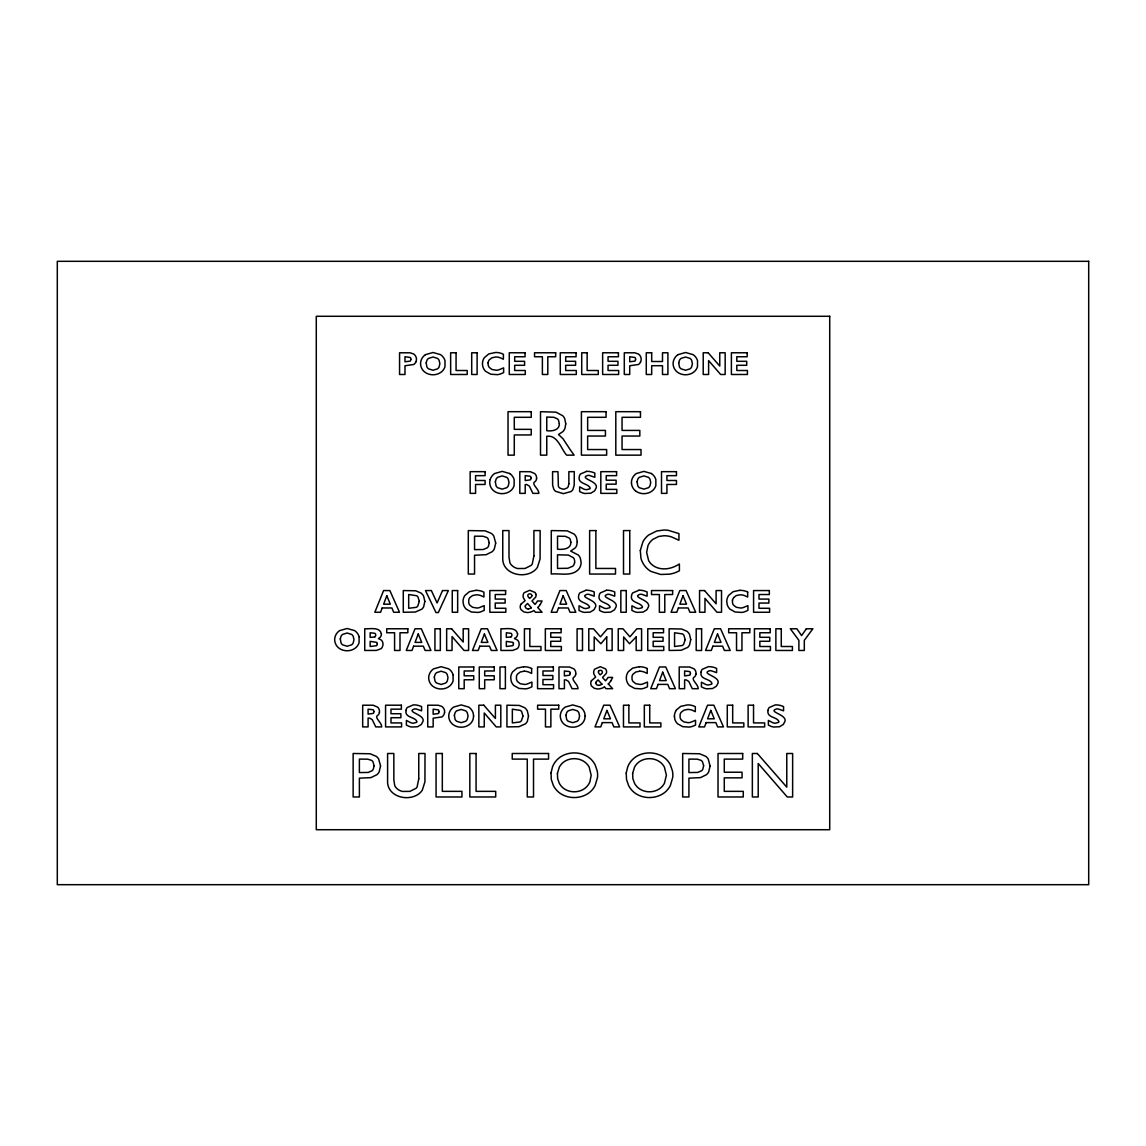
<?xml version="1.0" encoding="UTF-8"?>
<svg xmlns="http://www.w3.org/2000/svg" width="1146" height="1146" viewBox="0 0 1146 1146"><rect width="100%" height="100%" fill="white"/><g stroke="black" fill="none" stroke-linecap="round" stroke-linejoin="round"><path stroke-width="1.5" d="M732.48 599.988L732.48 602.782A6.088 6.088 0 0 0 733.583 605.188L736.262 607.265L740.588 608.025A11.317 11.317 0 0 0 742.966 607.667L747.923 605.647L747.923 610.388L744.742 611.749A15.27 15.27 0 0 1 741.663 612.437L735.102 612.007L729.916 609.113A10.486 10.486 0 0 1 727.209 604.572L726.765 601.478A10.529 10.529 0 0 1 728.698 595.39L733.111 591.708L739.815 590.276M490.187 479.544L489.944 480.532A10.099 10.099 0 0 0 489.786 483.555L489.944 484.586A10.93 10.93 0 0 0 493.826 490.903C498.51 494.585 505.773 494.585 510.471 490.918A11.059 11.059 0 0 0 514.124 485.618L514.153 479.558A11.159 11.159 0 0 0 509.698 473.527M520.871 604.243L525.083 600.676L523.507 597.997A5.744 5.744 0 0 1 523.106 595.877L523.235 594.702A5.085 5.085 0 0 1 524.195 592.683L529.753 590.276L535.024 592.468A4.67 4.67 0 0 1 535.927 594.402M540.325 604.357L542.072 600.991L537.431 600.991A14.755 14.755 0 0 1 534.967 604.415L531.988 600.991L535.769 596.966A4.67 4.67 0 0 0 536.027 595.433A4.971 4.971 0 0 0 535.913 594.344M591.422 680.667L595.634 677.1L594.072 674.435A5.759 5.759 0 0 1 593.657 672.301L593.786 671.126A5.085 5.085 0 0 1 594.76 669.106L600.318 666.7L605.575 668.906A4.699 4.699 0 0 1 606.463 670.84A4.985 4.985 0 0 1 606.578 671.857A4.699 4.699 0 0 1 606.32 673.39L602.538 677.429L605.503 680.824A14.769 14.769 0 0 0 607.967 677.415L612.637 677.429L610.875 680.796M676.326 710.033L680.724 706.351L687.428 704.919A15.586 15.586 0 0 1 695.336 706.724L695.293 711.666L692.571 710.362A13.38 13.38 0 0 0 687.815 709.403L683.947 710.191L681.225 712.253A5.959 5.959 0 0 0 680.094 714.631L680.094 717.425A6.088 6.088 0 0 0 681.197 719.831L683.89 721.908L688.202 722.668A11.317 11.317 0 0 0 690.594 722.309L695.536 720.29L695.536 725.031L692.872 726.22A15.414 15.414 0 0 1 689.276 727.08L682.715 726.65L677.53 723.756A10.486 10.486 0 0 1 674.822 719.215L674.378 716.121M733.598 597.596L736.319 595.548L740.187 594.788A13.351 13.351 0 0 1 744.957 595.748L747.665 597.023L747.665 592.181M599.043 670.668L599.917 670.324A2.765 2.765 0 0 1 600.561 670.31L600.962 670.381A1.819 1.819 0 0 1 602.381 672.115L602.338 672.301A2.134 2.134 0 0 1 602.08 673.203L600.189 674.851A7.277 7.277 0 0 1 598.871 673.361L598.384 672.272A1.475 1.475 0 0 1 599.014 670.697M425.495 354.63L433.03 352.495L440.551 354.644A11.174 11.174 0 0 1 445.006 360.661L444.963 366.72A11.073 11.073 0 0 1 441.31 372.035C436.612 375.716 429.363 375.687 424.665 372.02A10.944 10.944 0 0 1 420.783 365.703L420.639 364.672A10.113 10.113 0 0 1 420.783 361.649L421.026 360.646A11.159 11.159 0 0 1 425.495 354.63M678.031 354.63L685.566 352.495L693.086 354.644A11.174 11.174 0 0 1 697.527 360.661L697.499 366.72A11.073 11.073 0 0 1 693.846 372.035C689.147 375.716 681.899 375.687 677.2 372.02A10.887 10.887 0 0 1 673.16 364.672A10.113 10.113 0 0 1 673.318 361.649L673.562 360.646A11.159 11.159 0 0 1 678.031 354.63M586.537 471.407L580.478 474A5.372 5.372 0 0 0 579.346 476.278C577.126 484.242 588.428 483.111 590.176 488.124A1.604 1.604 0 0 1 589.775 488.869L586.609 489.671A9.254 9.254 0 0 1 584.059 489.213L579.632 486.878L579.632 491.562L582.068 492.708A12.792 12.792 0 0 0 584.947 493.482L590.806 493.21L594.445 490.989A5.658 5.658 0 0 0 595.447 489.227C601.292 481.277 577.627 478.613 587.941 475.361A9.655 9.655 0 0 1 589.717 475.533L594.817 477.295L594.817 473.069L593.327 472.481A17.018 17.018 0 0 0 586.537 471.35M585.935 590.305L579.876 592.883A5.358 5.358 0 0 0 578.73 595.161C576.524 603.125 587.826 602.008 589.574 607.022A1.604 1.604 0 0 1 589.173 607.752L586.007 608.569A9.24 9.24 0 0 1 583.443 608.096L579.031 605.761L579.031 610.446L581.466 611.606A12.764 12.764 0 0 0 584.345 612.379L590.204 612.107L593.843 609.873A5.658 5.658 0 0 0 594.846 608.125C600.69 600.175 577.04 597.496 587.339 594.244A9.669 9.669 0 0 1 589.116 594.416L594.215 596.192L594.215 591.952L592.726 591.365A17.018 17.018 0 0 0 585.935 590.247M606.449 590.305L600.389 592.883A5.358 5.358 0 0 0 599.243 595.161C597.037 603.125 608.325 602.008 610.087 607.022A1.604 1.604 0 0 1 609.672 607.752L606.52 608.569A9.254 9.254 0 0 1 603.956 608.096L599.544 605.761L599.544 610.446L601.965 611.606A12.764 12.764 0 0 0 604.844 612.379L610.718 612.107L614.342 609.873A5.658 5.658 0 0 0 615.345 608.125C621.189 600.175 597.524 597.496 607.853 594.244A9.641 9.641 0 0 1 609.629 594.416L614.729 596.192L614.729 591.952L613.726 591.551A17.534 17.534 0 0 0 606.449 590.219M638.838 590.305L632.778 592.883A5.358 5.358 0 0 0 631.632 595.161C629.412 603.125 640.714 602.008 642.476 607.022A1.604 1.604 0 0 1 642.061 607.752L638.909 608.569A9.268 9.268 0 0 1 636.345 608.096L631.933 605.761L631.933 610.446L634.354 611.606A12.764 12.764 0 0 0 637.233 612.379L643.092 612.107L646.731 609.873A5.658 5.658 0 0 0 647.734 608.125C653.578 600.175 629.928 597.496 640.242 594.244A9.641 9.641 0 0 1 642.004 594.416L647.103 596.192L647.103 591.952L646.1 591.551A17.534 17.534 0 0 0 638.838 590.219M528.234 608.941L528.435 608.927A6.69 6.69 0 0 0 531.357 607.709M476.063 590.276L469.359 591.708L464.961 595.39A10.543 10.543 0 0 0 463.027 601.478L463.471 604.572A10.486 10.486 0 0 0 466.178 609.113L471.364 612.007L477.925 612.437A15.27 15.27 0 0 0 481.005 611.749L484.185 610.388L484.185 605.647L479.229 607.667A11.288 11.288 0 0 1 476.851 608.025L472.524 607.265L469.846 605.188A6.088 6.088 0 0 1 468.728 602.782L468.728 599.988A5.959 5.959 0 0 1 469.86 597.596L472.582 595.548L476.45 594.788A13.351 13.351 0 0 1 481.205 595.748L483.927 597.023L483.927 592.181A15.629 15.629 0 0 0 476.077 590.391M523.779 666.7L517.075 668.132L512.677 671.814A10.543 10.543 0 0 0 510.744 677.902L511.188 681.01A10.486 10.486 0 0 0 513.895 685.537L519.081 688.431L525.642 688.861A15.27 15.27 0 0 0 528.721 688.187L531.902 686.812L531.902 682.071L526.945 684.105A11.288 11.288 0 0 1 524.567 684.449L520.241 683.704L517.562 681.612A6.088 6.088 0 0 1 516.459 679.206L516.459 676.412A5.959 5.959 0 0 1 517.577 674.034L520.298 671.971L524.166 671.212M639.353 666.7L632.649 668.132L628.237 671.814A10.529 10.529 0 0 0 626.303 677.902A11.002 11.002 0 0 0 626.747 681.01A10.486 10.486 0 0 0 629.455 685.537L634.64 688.431L641.201 688.861A15.285 15.285 0 0 0 644.296 688.187L647.461 686.812L647.461 682.071L642.519 684.105A11.317 11.317 0 0 1 640.127 684.449L635.815 683.704L633.136 681.612A6.088 6.088 0 0 1 632.019 679.206L632.019 676.412A5.959 5.959 0 0 1 633.151 674.034L635.872 671.971L639.74 671.212M514.525 638.537L517.347 639.984A5.3 5.3 0 0 1 518.995 642.72L519.152 644.109A6.991 6.991 0 0 1 518.98 645.613L518.393 647.218A5.486 5.486 0 0 1 517.233 648.693L512.606 650.427L500.917 650.47L500.917 628.782C505.587 629.14 516.087 626.533 517.476 633.752M651.415 473.527L643.894 471.378L636.359 473.527A11.159 11.159 0 0 0 631.89 479.544L631.647 480.532A10.113 10.113 0 0 0 631.503 483.555M509.712 473.527L502.177 471.378L494.657 473.527A11.159 11.159 0 0 0 490.173 479.544M635.529 490.918C640.227 494.585 647.476 494.599 652.189 490.918A11.059 11.059 0 0 0 655.841 485.618L655.856 479.558A11.174 11.174 0 0 0 651.415 473.527M604.458 686.97L606.033 688.689L612.637 688.689L608.268 683.918M601.937 684.176L598.083 679.907L596.063 681.899A2.206 2.206 0 0 0 595.863 682.644M531.386 607.738L527.532 603.484L525.527 605.475A2.192 2.192 0 0 0 525.326 606.22M453.114 674.879L453.085 680.939A11.073 11.073 0 0 1 449.433 686.239C444.734 689.921 437.486 689.892 432.787 686.239A10.887 10.887 0 0 1 428.747 678.876A10.113 10.113 0 0 1 428.905 675.854L429.148 674.865A11.145 11.145 0 0 1 433.618 668.849L441.153 666.7L448.673 668.849A11.159 11.159 0 0 1 453.128 674.865M359.099 636.66L359.07 642.72A11.059 11.059 0 0 1 355.418 648.02C350.719 651.702 343.456 651.687 338.772 648.02A10.887 10.887 0 0 1 334.732 640.657A10.113 10.113 0 0 1 334.89 637.634L335.133 636.646A11.145 11.145 0 0 1 339.603 630.629L347.123 628.481L354.644 630.629A11.174 11.174 0 0 1 359.099 636.66M381.303 633.752C379.913 626.533 369.413 629.14 364.743 628.782L364.743 650.47L376.447 650.427L381.059 648.693A5.486 5.486 0 0 0 382.22 647.218L382.821 645.613A6.991 6.991 0 0 0 382.979 644.109L382.821 642.72A5.315 5.315 0 0 0 381.188 639.984L378.366 638.537A4.956 4.956 0 0 0 381.446 633.752M647.218 668.605L647.218 673.447L644.51 672.158A13.351 13.351 0 0 0 639.74 671.198M531.644 668.605L531.644 673.447L528.936 672.158A13.337 13.337 0 0 0 524.166 671.184M523.794 666.814A15.629 15.629 0 0 1 531.701 668.505M517.634 633.752A4.956 4.956 0 0 1 514.497 638.451M674.407 716.279A10.486 10.486 0 0 1 676.341 710.219M591.436 680.753A5.143 5.143 0 0 0 590.835 682.443A5.587 5.587 0 0 0 590.806 683.861A5.143 5.143 0 0 0 591.565 686.039L594.301 688.316L597.639 688.975A12.692 12.692 0 0 0 604.458 686.97M610.875 680.781A14.74 14.74 0 0 1 608.282 683.933M598.771 685.294A2.65 2.65 0 0 1 595.791 682.644M601.908 684.148A6.675 6.675 0 0 1 598.986 685.38M520.886 604.329A5.143 5.143 0 0 0 520.284 606.019A5.601 5.601 0 0 0 520.255 607.423A5.143 5.143 0 0 0 521.015 609.6L523.751 611.878L527.088 612.551A12.663 12.663 0 0 0 533.907 610.546L535.497 612.265L542.072 612.265L537.718 607.495A14.654 14.654 0 0 0 540.325 604.357M528.22 608.855A2.65 2.65 0 0 1 525.24 606.22M444.576 712.225A6.303 6.303 0 0 0 441.869 706.452L438.316 705.248L427.73 705.205L427.73 726.908L433.159 726.908L433.159 718.184L441.912 716.923A6.188 6.188 0 0 0 443.66 715.047A6.618 6.618 0 0 0 444.576 712.21M639.368 666.814A15.614 15.614 0 0 1 647.275 668.505M635.543 490.903A10.887 10.887 0 0 1 631.489 483.555M732.48 600.203A6.088 6.088 0 0 1 733.626 597.754M739.815 590.391A15.6 15.6 0 0 1 747.722 592.067M418.763 778.807L417.101 786.944A7.721 7.721 0 0 1 416.027 788.305L409.91 791.385L402.49 791.442A12.262 12.262 0 0 1 396.917 788.563L395.485 786.973A7.12 7.12 0 0 1 394.768 785.712L393.852 780.068L393.837 753.495L387.592 753.495L387.592 780.526C386.603 796.527 407.861 802.2 418.92 793.791A14.282 14.282 0 0 0 422.301 790.153L424.937 781.83L425.008 753.495L418.763 753.495L418.763 778.807M533.907 555.882L532.26 564.018A7.721 7.721 0 0 1 531.171 565.379L525.069 568.473L517.634 568.531A12.291 12.291 0 0 1 512.076 565.651L510.629 564.047A7.134 7.134 0 0 1 509.913 562.786L509.01 557.157L508.996 530.584L502.75 530.584L502.75 557.601C501.762 573.616 523.02 579.274 534.079 570.88A14.282 14.282 0 0 0 537.46 567.227L540.081 558.919L540.153 530.584L533.907 530.584L533.907 555.882M559.32 423.619C559.835 430.223 551.699 431.541 546.757 430.681L546.757 417.044L553.805 417.302L557.3 418.806A5.143 5.143 0 0 1 558.532 420.281L559.32 423.619M577.283 541.671L576.667 545.467A8.108 8.108 0 0 1 575.235 547.888L570.665 551.097L578.315 555.036A10.3 10.3 0 0 1 580.392 558.374L581.108 562.442A10.701 10.701 0 0 1 578.572 569.39C571.682 576.825 559.921 573.072 551.283 574.046L551.283 530.584L567.17 530.827L574.117 534.065A10.199 10.199 0 0 1 576.51 537.632L577.283 541.671M419.293 601.406L417.789 606.033A5.601 5.601 0 0 1 416.27 607.337L408.692 608.282L408.692 594.53L416.671 595.734A5.501 5.501 0 0 1 418.046 597.066L419.293 601.406M522.948 716.049L521.459 720.676A5.601 5.601 0 0 1 519.926 721.966L512.348 722.925L512.348 709.173L520.327 710.377A5.515 5.515 0 0 1 521.702 711.709L522.948 716.049M565.766 423.862L565.007 428.189A10.242 10.242 0 0 1 562.844 431.655L558.489 434.506L563.001 438.746L568.516 447.098A76.854 76.854 0 0 0 570.393 449.963L574.103 455.148L566.654 455.148C561.096 449.132 557.687 434.62 546.757 436.297L546.757 455.148L540.511 455.148L540.511 411.686L556.068 412.173L562.801 415.797A10.5 10.5 0 0 1 564.763 418.791L565.766 423.862M685.165 639.626L683.675 644.253A5.587 5.587 0 0 1 682.142 645.542L674.564 646.502L674.564 632.75L682.543 633.939A5.501 5.501 0 0 1 683.918 635.285L685.165 639.626M410.87 359.271L410.583 360.575A1.834 1.834 0 0 1 410.11 361.133L404.982 361.778L404.982 356.75L410.196 357.48A1.719 1.719 0 0 1 410.655 358.096L410.87 359.271M439.033 711.695L438.746 712.998A1.834 1.834 0 0 1 438.273 713.557L433.159 714.202L433.159 709.173L438.359 709.904A1.719 1.719 0 0 1 438.818 710.52L439.033 711.695M635.6 359.271L635.314 360.575A1.834 1.834 0 0 1 634.841 361.133L629.713 361.778L629.713 356.75L634.927 357.48A1.719 1.719 0 0 1 635.385 358.096L635.6 359.271M377.249 643.823L377.048 645.04A1.862 1.862 0 0 1 376.576 645.685L370.158 646.502L370.158 641.373L376.705 642.347A2.063 2.063 0 0 1 377.192 643.264L377.249 643.823M513.422 643.823L513.207 645.04A1.862 1.862 0 0 1 512.749 645.685L506.331 646.502L506.331 641.373L512.878 642.347A2.063 2.063 0 0 1 513.365 643.264L513.422 643.823M531.801 595.676L531.787 595.877A2.134 2.134 0 0 1 531.529 596.765L529.638 598.413A7.334 7.334 0 0 1 528.32 596.923L527.876 596.006A1.475 1.475 0 0 1 527.805 595.347A1.561 1.561 0 0 1 528.492 594.23L529.366 593.9A2.765 2.765 0 0 1 530.011 593.872L530.412 593.943A1.805 1.805 0 0 1 531.83 595.676M424.851 601.449L423.676 606.721A9.025 9.025 0 0 1 421.8 609.185L415.282 612.05L403.277 612.265L403.277 590.562L415.64 590.777L421.026 593.055A9.741 9.741 0 0 1 423.662 596.278L424.851 601.449M528.507 716.078L527.332 721.364A9.01 9.01 0 0 1 525.455 723.828L518.937 726.693L506.933 726.908L506.933 705.205L519.296 705.435L524.682 707.712A9.741 9.741 0 0 1 527.332 710.921L528.507 716.078M690.737 639.654L689.548 644.926A9.025 9.025 0 0 1 687.672 647.404L681.154 650.269L669.149 650.47L669.149 628.782L681.526 628.996L686.912 631.274A9.741 9.741 0 0 1 689.548 634.497L690.737 639.654M380.544 765.986L379.168 771.831A10.414 10.414 0 0 1 376.991 774.639L370.975 777.618L359.386 778.163L359.386 796.971L353.14 796.971L353.14 753.495L370.029 753.753L376.289 756.36A10.658 10.658 0 0 1 378.667 759.01L380.544 765.986M495.702 543.075L494.327 548.92A10.414 10.414 0 0 1 492.15 551.713L486.133 554.707L474.544 555.237L474.544 574.046L468.299 574.046L468.299 530.584L485.188 530.842L491.433 533.434A10.658 10.658 0 0 1 493.826 536.099L495.702 543.075M570.851 542.244C571.238 549.206 562.5 549.794 557.529 549.192L557.529 536.185L565.236 536.314L569.204 538.004A4.87 4.87 0 0 1 570.25 539.394L570.851 542.244M710.076 765.986L708.715 771.831A10.414 10.414 0 0 1 706.523 774.639L700.521 777.618L688.918 778.163L688.918 796.971L682.672 796.971L682.672 753.495L699.576 753.753L705.821 756.36A10.658 10.658 0 0 1 708.214 759.01L710.076 765.986M340.29 638.895L341.021 642.92A5.845 5.845 0 0 0 342.611 644.84L347.123 646.244L351.621 644.84A5.845 5.845 0 0 0 353.212 642.92L353.971 639.626L353.212 636.331A5.845 5.845 0 0 0 351.621 634.411L347.123 633.007L342.611 634.411A5.845 5.845 0 0 0 341.021 636.331L340.29 638.895M374.112 765.743L373.267 769.238A5.759 5.759 0 0 1 372.035 770.771L368.124 772.447L359.386 772.562L359.386 759.11L367.737 759.153L371.548 760.371A5.515 5.515 0 0 1 372.937 761.718L374.112 765.743M426.183 362.895L426.914 366.935A5.845 5.845 0 0 0 428.518 368.84L433.03 370.244L437.514 368.84A5.859 5.859 0 0 0 439.104 366.935L439.863 363.626L439.104 360.331A5.859 5.859 0 0 0 437.514 358.411L433.03 357.008L428.518 358.411A5.845 5.845 0 0 0 426.914 360.331L426.183 362.895M434.305 677.114L435.036 681.139A5.845 5.845 0 0 0 436.64 683.059L441.153 684.463L445.636 683.045A5.859 5.859 0 0 0 447.241 681.139L448 677.845L447.241 674.536A5.859 5.859 0 0 0 445.636 672.63L441.153 671.212L436.64 672.63A5.845 5.845 0 0 0 435.036 674.536L434.305 677.114M454.36 715.319L455.077 719.344A5.845 5.845 0 0 0 456.681 721.264L461.193 722.668L465.691 721.264A5.859 5.859 0 0 0 467.281 719.344L468.041 716.049L467.281 712.755A5.845 5.845 0 0 0 465.691 710.835L461.193 709.431L456.681 710.835A5.845 5.845 0 0 0 455.091 712.755L454.36 715.319M489.256 542.817L488.425 546.327A5.759 5.759 0 0 1 487.179 547.86L483.283 549.521L474.544 549.636L474.544 536.185L482.896 536.228L486.706 537.445A5.515 5.515 0 0 1 488.096 538.806L489.256 542.817M495.344 481.793L496.075 485.818A5.845 5.845 0 0 0 497.665 487.723L502.177 489.141L506.675 487.723A5.845 5.845 0 0 0 508.265 485.818L509.025 482.523L508.265 479.229A5.859 5.859 0 0 0 506.675 477.309L502.177 475.905L497.665 477.309A5.845 5.845 0 0 0 496.075 479.229L495.344 481.793M568.86 483.755L568.158 486.721A4.355 4.355 0 0 1 567.184 487.91L564.419 489.07A7.721 7.721 0 0 1 562.786 489.113L559.878 488.11A4.441 4.441 0 0 1 558.374 486.233L557.973 471.665L552.573 471.665L552.63 485.231L553.819 489.227A7.736 7.736 0 0 0 555.638 491.348L563.431 493.654L571.08 491.519A7.564 7.564 0 0 0 572.957 489.414L574.218 485.274L574.275 471.665L568.86 471.665L568.86 483.755M565.909 715.319L566.64 719.344A5.845 5.845 0 0 0 568.23 721.264L572.742 722.668L577.24 721.264A5.859 5.859 0 0 0 578.83 719.344L579.59 716.049L578.83 712.755A5.845 5.845 0 0 0 577.24 710.835L572.742 709.431L568.23 710.835A5.845 5.845 0 0 0 566.64 712.755L565.909 715.319M637.061 481.793L637.792 485.818A5.845 5.845 0 0 0 639.382 487.723L643.894 489.141L648.392 487.723A5.845 5.845 0 0 0 649.983 485.818L650.742 482.523L649.983 479.229A5.859 5.859 0 0 0 648.392 477.309L643.894 475.905L639.382 477.309A5.845 5.845 0 0 0 637.792 479.229L637.061 481.793M678.719 362.895L679.449 366.935A5.859 5.859 0 0 0 681.053 368.84L685.566 370.244L690.05 368.84A5.859 5.859 0 0 0 691.64 366.935L692.399 363.626L691.64 360.331A5.859 5.859 0 0 0 690.05 358.411L685.566 357.008L681.053 358.411A5.859 5.859 0 0 0 679.449 360.331L678.719 362.895M703.644 765.743L702.813 769.238A5.759 5.759 0 0 1 701.567 770.771L697.656 772.447L688.918 772.562L688.918 759.11L697.269 759.153L701.08 760.371A5.515 5.515 0 0 1 702.469 761.718L703.644 765.743M551.011 773.006L551.312 779.581L553.418 785.626A21.616 21.616 0 0 0 560.509 793.591C568.617 798.92 579.89 798.834 588.013 793.576A21.402 21.402 0 0 0 595.118 785.597L597.51 777.418A23.608 23.608 0 0 0 597.195 770.8L595.075 764.697A21.201 21.201 0 0 0 589.689 758.093C581.595 751.633 569.318 751.232 560.652 756.804A21.602 21.602 0 0 0 552.558 766.674L551.011 773.006M557.414 773.478L557.658 778.678L559.305 783.291A15.786 15.786 0 0 0 564.62 789.064C570.336 792.717 578.157 792.703 583.873 789.064A15.8 15.8 0 0 0 589.904 781.83L591.178 775.24L589.202 767.161A15.643 15.643 0 0 0 585.162 762.319C579.403 757.778 570.78 757.477 564.62 761.388A15.7 15.7 0 0 0 559.305 767.161L557.414 773.478M626.217 773.006L626.533 779.581L628.638 785.626A21.616 21.616 0 0 0 635.729 793.591C643.837 798.92 655.111 798.834 663.219 793.576A21.402 21.402 0 0 0 670.338 785.597L672.731 777.418A23.608 23.608 0 0 0 672.416 770.8L670.295 764.697A21.201 21.201 0 0 0 664.909 758.093C656.816 751.633 644.539 751.232 635.872 756.804A21.602 21.602 0 0 0 627.779 766.674L626.217 773.006M640.313 550.51L640.958 558.331A22.49 22.49 0 0 0 644.467 565.551L645.8 567.198A21.359 21.359 0 0 0 650.985 571.424L660.698 574.475L669.465 574.175A30.226 30.226 0 0 0 676.083 572.341L679.392 570.794L679.392 563.975A31.988 31.988 0 0 1 671.814 567.642C665.067 569.863 656.902 569.29 651.515 564.29A14.984 14.984 0 0 1 648.607 560.523L646.63 552.372L647.948 545.74A15.858 15.858 0 0 1 652.79 539.422L658.678 536.457L663.964 535.741A25.269 25.269 0 0 1 671.341 536.829L678.933 540.267L678.933 533.578L668.276 530.34A27.991 27.991 0 0 0 664.035 530.011L656.701 530.999L648.593 535.053A21.559 21.559 0 0 0 642.935 541.757L640.313 550.51M632.635 773.478L632.879 778.678L634.526 783.291A15.786 15.786 0 0 0 639.84 789.064C645.556 792.717 653.378 792.703 659.093 789.064A15.772 15.772 0 0 0 664.422 783.291L666.399 775.24L664.422 767.161A15.643 15.643 0 0 0 660.383 762.319C654.624 757.778 646 757.463 639.84 761.388A15.7 15.7 0 0 0 634.526 767.161L632.635 773.478M373.911 711.637L373.653 712.798A2.034 2.034 0 0 1 373.195 713.399L368.095 714.116L368.095 709.173L373.138 709.789A1.934 1.934 0 0 1 373.711 710.563L373.911 711.637M531.042 478.097L530.784 479.257A2.048 2.048 0 0 1 530.312 479.873L525.212 480.575L525.212 475.647L530.254 476.263A1.934 1.934 0 0 1 530.842 477.023L531.042 478.097M570.221 673.418L569.963 674.579A2.034 2.034 0 0 1 569.49 675.195L564.391 675.896L564.391 670.969L569.433 671.585A1.934 1.934 0 0 1 570.02 672.344L570.221 673.418M690.436 673.418L690.179 674.579A2.034 2.034 0 0 1 689.72 675.195L684.62 675.896L684.62 670.969L689.663 671.585A1.934 1.934 0 0 1 690.236 672.344L690.436 673.418M488.067 362.895L488.182 365.001A6.088 6.088 0 0 0 489.285 367.408L491.963 369.485L496.29 370.244A11.317 11.317 0 0 0 498.668 369.886L503.624 367.866L503.624 372.608L500.444 373.968A15.242 15.242 0 0 1 497.364 374.656L490.803 374.226L485.618 371.333A10.486 10.486 0 0 1 482.91 366.792A11.002 11.002 0 0 1 482.466 363.697A10.543 10.543 0 0 1 484.4 357.609L488.798 353.928L495.502 352.495A15.629 15.629 0 0 1 503.423 354.3L503.366 359.242L500.659 357.953A13.337 13.337 0 0 0 495.889 356.979L492.021 357.767L489.299 359.815A5.959 5.959 0 0 0 488.182 362.208L488.067 362.895M473.613 716.049L473.14 719.144A11.059 11.059 0 0 1 469.488 724.458C464.789 728.14 457.526 728.111 452.828 724.444A10.887 10.887 0 0 1 448.788 717.095A10.113 10.113 0 0 1 448.96 714.073L449.203 713.07A11.159 11.159 0 0 1 453.673 707.068L461.193 704.919L468.714 707.068A11.174 11.174 0 0 1 473.169 713.084L473.613 716.049M585.162 716.049L584.689 719.144A11.059 11.059 0 0 1 581.036 724.458C576.338 728.14 569.089 728.111 564.391 724.444A10.887 10.887 0 0 1 560.351 717.095A10.099 10.099 0 0 1 560.509 714.073L560.752 713.07A11.159 11.159 0 0 1 565.222 707.068L572.742 704.919L580.277 707.068A11.174 11.174 0 0 1 584.718 713.084L585.162 716.049M405.999 710.463C404.552 718.084 415.353 716.622 416.943 721.665A1.604 1.604 0 0 1 416.542 722.395L413.377 723.198A9.268 9.268 0 0 1 410.812 722.739L406.4 720.404L406.4 725.089L408.836 726.249A12.792 12.792 0 0 0 411.715 727.022L417.574 726.75L421.212 724.516A5.658 5.658 0 0 0 422.215 722.754C428.06 714.818 404.395 712.139 414.709 708.901A9.655 9.655 0 0 1 416.485 709.059L421.585 710.835L421.585 706.609L420.095 706.008A16.975 16.975 0 0 0 413.305 704.89L407.245 707.526A5.372 5.372 0 0 0 406.114 709.804L405.999 710.463M701.023 672.244C699.576 679.865 710.377 678.418 711.967 683.446A1.604 1.604 0 0 1 711.566 684.191L708.4 684.993A9.24 9.24 0 0 1 705.85 684.534L701.424 682.199L701.424 686.869L703.859 688.03A12.778 12.778 0 0 0 706.738 688.803L712.597 688.531L716.236 686.311A5.658 5.658 0 0 0 717.238 684.549C723.083 676.598 699.432 673.934 709.732 670.682A9.669 9.669 0 0 1 711.508 670.854L716.608 672.616L716.608 668.39L715.118 667.803A17.004 17.004 0 0 0 708.328 666.671L702.269 669.321A5.358 5.358 0 0 0 701.123 671.599L701.023 672.244M767.978 710.463C766.545 718.084 777.332 716.622 778.936 721.665A1.604 1.604 0 0 1 778.521 722.395L775.355 723.198A9.254 9.254 0 0 1 772.805 722.739L768.379 720.404L768.379 725.089L770.814 726.249A12.807 12.807 0 0 0 773.693 727.022L779.552 726.75L783.191 724.516A5.658 5.658 0 0 0 784.193 722.754C790.038 714.818 766.373 712.139 776.687 708.901A9.655 9.655 0 0 1 778.463 709.059L783.563 710.835L783.563 706.609L782.073 706.008A16.975 16.975 0 0 0 775.283 704.89L769.238 707.526A5.372 5.372 0 0 0 768.092 709.804L767.978 710.463M536.543 478.77L536.371 479.572A5.042 5.042 0 0 1 535.426 481.349C530.24 483.798 539.078 488.683 538.835 493.367L532.876 493.367L529.38 486.119L526.773 484.557L525.212 484.557L525.212 493.367L519.811 493.367L519.811 471.665L530.326 471.708L534.724 473.57A5.959 5.959 0 0 1 536.6 477.896A6.303 6.303 0 0 1 536.543 478.77M379.426 712.311L379.355 712.712A5.071 5.071 0 0 1 378.309 714.889C373.123 717.324 381.947 722.224 381.704 726.908L375.759 726.908L372.249 719.659L369.657 718.098L368.095 718.098L368.095 726.908L362.68 726.908L362.68 705.205L373.195 705.234L377.607 707.111A5.959 5.959 0 0 1 379.455 710.835A6.26 6.26 0 0 1 379.426 712.311M575.736 674.092L575.664 674.507A5.085 5.085 0 0 1 574.604 676.67C569.433 679.12 578.257 684.004 578.014 688.689L572.069 688.689L568.559 681.44L565.952 679.879L564.391 679.879L564.391 688.689L558.99 688.689L558.99 666.986L569.505 667.015L573.917 668.892A5.974 5.974 0 0 1 575.765 672.616A6.246 6.246 0 0 1 575.736 674.092M695.951 674.092L695.866 674.507A5.071 5.071 0 0 1 694.82 676.67C689.706 679.105 698.344 684.033 698.229 688.689L692.284 688.689L688.775 681.44L686.168 679.879L684.62 679.879L684.62 688.689L679.206 688.689L679.206 666.986L689.72 667.015L694.132 668.892A5.974 5.974 0 0 1 695.98 672.616A6.274 6.274 0 0 1 695.951 674.092M574.576 562.786L573.988 564.591A5.773 5.773 0 0 1 572.771 566.21L567.872 568.273L557.529 568.445L557.529 554.807L568.373 555.079L573.358 557.687A5.572 5.572 0 0 1 574.347 559.463L574.633 560.824A7.521 7.521 0 0 1 574.576 562.786M382.191 607.967L380.572 612.265L374.842 612.265L383.595 590.562L389.869 590.562L399.51 612.265L393.68 612.265L391.903 607.967L382.191 607.967M386.804 595.748L383.624 604.186L390.313 604.186L386.804 595.748M413.62 646.172L412.001 650.47L406.271 650.47L415.024 628.782L421.298 628.782L430.939 650.47L425.109 650.47L423.332 646.172L413.62 646.172M418.247 633.967L415.053 642.39L421.742 642.39L418.247 633.967M479.802 646.172L478.183 650.47L472.453 650.47L481.191 628.782L487.465 628.782L497.106 650.47L491.29 650.47L489.5 646.172L479.802 646.172M484.414 633.967L481.234 642.39L487.91 642.39L484.414 633.967M558.517 607.967L556.899 612.265L551.169 612.265L559.921 590.562L566.196 590.562L575.836 612.265L570.006 612.265L568.23 607.967L558.517 607.967M563.13 595.748L559.95 604.186L566.64 604.186L563.13 595.748M602.338 722.61L600.719 726.908L594.989 726.908L603.741 705.205L610.016 705.205L619.657 726.908L613.826 726.908L612.05 722.61L602.338 722.61M606.95 710.391L603.77 718.814L610.46 718.814L606.95 710.391M678.418 607.967L676.799 612.265L671.069 612.265L679.822 590.562L686.082 590.562L695.722 612.265L689.906 612.265L688.116 607.967L678.418 607.967M683.03 595.748L679.85 604.186L686.526 604.186L683.03 595.748M658.091 684.391L656.457 688.689L650.727 688.689L659.48 666.986L665.754 666.986L675.395 688.689L669.565 688.689L667.789 684.391L658.091 684.391M662.703 672.172L659.523 680.609L666.198 680.609L662.703 672.172M712.912 646.172L711.279 650.47L705.564 650.47L714.302 628.782L720.576 628.782L730.217 650.47L724.401 650.47L722.61 646.172L712.912 646.172M717.525 633.967L714.33 642.39L721.02 642.39L717.525 633.967M706.151 722.61L704.532 726.908L698.802 726.908L707.555 705.205L713.829 705.205L723.47 726.908L717.64 726.908L715.863 722.61L706.151 722.61M710.778 710.391L707.583 718.814L714.273 718.814L710.778 710.391M442.528 590.562L437.099 602.939L431.354 590.562L425.481 590.562L435.981 612.551L438.331 612.551L448.358 590.562L442.528 590.562M415.783 362.079L415.482 362.623A6.16 6.16 0 0 1 413.735 364.485L404.982 365.76L404.982 374.484L399.567 374.484L399.567 352.782L410.139 352.81L413.692 354.028A6.303 6.303 0 0 1 416.327 358.082A6.203 6.203 0 0 1 416.428 359.199A6.661 6.661 0 0 1 415.783 362.079M640.514 362.079L640.213 362.623A6.174 6.174 0 0 1 638.465 364.485L629.713 365.76L629.713 374.484L624.298 374.484L624.298 352.782L634.87 352.81L638.422 354.028A6.303 6.303 0 0 1 641.158 359.214A6.647 6.647 0 0 1 640.514 362.079M806.34 628.782L801.598 635.586L796.885 628.782L790.325 628.782L798.891 640.328L798.891 650.47L804.306 650.47L804.306 640.328L812.858 628.782L806.34 628.782M606.721 636.918L600.876 643.737L594.187 636.918L594.187 650.47L588.786 650.47L588.786 628.782L593.485 628.782L600.461 636.818L607.423 628.782L612.136 628.782L612.136 650.47L606.721 650.47L606.721 636.918M636.173 636.918L629.498 643.737L623.639 636.918L623.639 650.47L618.238 650.47L618.238 628.782L622.951 628.782L629.913 636.818L636.875 628.782L641.588 628.782L641.588 650.47L636.173 650.47L636.173 636.918M374.728 636.947L370.158 637.405L370.158 632.75L374.928 633.323A2.22 2.22 0 0 1 374.713 636.932M510.901 636.947L506.331 637.405L506.331 632.75L511.102 633.323A2.22 2.22 0 0 1 510.887 636.932M1088.7 261.317L57.3 261.317L57.3 884.683L1088.7 884.683L1088.7 261.317M829.718 316.282L316.282 316.282L316.282 829.718L829.718 829.718L829.718 316.282M456.065 352.782L450.65 352.782L450.65 374.484L467.196 374.484L467.196 370.502L456.065 370.502L456.065 352.782M477.108 352.782L471.708 352.782L471.708 374.484L477.108 374.484L477.108 352.782M525.054 352.782L509.268 352.782L509.268 374.484L525.283 374.484L525.283 370.502L514.683 370.502L514.683 365.288L524.582 365.288L524.582 361.305L514.683 361.305L514.683 356.75L525.054 356.75L525.054 352.782M555.667 352.782L534.537 352.782L534.537 356.75L542.387 356.75L542.387 374.484L547.802 374.484L547.802 356.75L555.667 356.75L555.667 352.782M576.08 352.782L560.279 352.782L560.279 374.484L576.295 374.484L576.295 370.502L565.694 370.502L565.694 365.288L575.593 365.288L575.593 361.305L565.694 361.305L565.694 356.75L576.08 356.75L576.08 352.782M587.139 352.782L581.724 352.782L581.724 374.484L598.269 374.484L598.269 370.502L587.139 370.502L587.139 352.782M618.425 352.782L602.638 352.782L602.638 374.484L618.654 374.484L618.654 370.502L608.053 370.502L608.053 365.288L617.952 365.288L617.952 361.305L608.053 361.305L608.053 356.75L618.425 356.75L618.425 352.782M651.687 352.782L646.272 352.782L646.272 374.484L651.687 374.484L651.687 365.703L662.503 365.703L662.503 374.484L667.903 374.484L667.903 352.782L662.503 352.782L662.503 361.506L651.687 361.506L651.687 352.782M708.171 352.782L703.214 352.782L703.214 374.484L708.615 374.484L708.615 360.575L720.619 374.484L725.16 374.484L725.16 352.782L719.76 352.782L719.76 366.047L708.171 352.782M747.178 352.782L731.392 352.782L731.392 374.484L747.407 374.484L747.407 370.502L736.806 370.502L736.806 365.288L746.705 365.288L746.705 361.305L736.806 361.305L736.806 356.75L747.178 356.75L747.178 352.782M531.243 411.686L508.036 411.686L508.036 455.148L514.282 455.148L514.282 434.95L531.243 434.95L531.243 429.349L514.282 429.349L514.282 417.302L531.243 417.302L531.243 411.686M606.062 411.686L581.409 411.686L581.409 455.148L606.649 455.148L606.649 449.547L587.654 449.547L587.654 436.039L605.432 436.039L605.432 430.423L587.654 430.423L587.654 417.302L606.062 417.302L606.062 411.686M640.471 411.686L615.803 411.686L615.803 455.148L641.029 455.148L641.029 449.547L622.049 449.547L622.049 436.039L639.826 436.039L639.826 430.423L622.049 430.423L622.049 417.302L640.471 417.302L640.471 411.686M485.102 471.665L470.161 471.665L470.161 493.367L475.561 493.367L475.561 484.457L485.102 484.457L485.102 480.489L475.561 480.489L475.561 475.647L485.102 475.647L485.102 471.665M616.605 471.665L600.819 471.665L600.819 493.367L616.82 493.367L616.82 489.385L606.234 489.385L606.234 484.171L616.118 484.171L616.118 480.203L606.234 480.203L606.234 475.647L616.605 475.647L616.605 471.665M676.469 471.665L661.514 471.665L661.514 493.367L666.929 493.367L666.929 484.457L676.469 484.457L676.469 480.489L666.929 480.489L666.929 475.647L676.469 475.647L676.469 471.665M595.877 530.584L589.631 530.584L589.631 574.046L615.502 574.046L615.502 568.445L595.877 568.445L595.877 530.584M629.756 530.584L623.51 530.584L623.51 574.046L629.756 574.046L629.756 530.584M457.655 590.562L452.255 590.562L452.255 612.265L457.655 612.265L457.655 590.562M505.615 590.562L489.829 590.562L489.829 612.265L505.83 612.265L505.83 608.282L495.244 608.282L495.244 603.068L505.142 603.068L505.142 599.086L495.244 599.086L495.244 594.53L505.615 594.53L505.615 590.562M626.26 590.562L620.846 590.562L620.846 612.265L626.26 612.265L626.26 590.562M672.645 590.562L651.515 590.562L651.515 594.53L659.365 594.53L659.365 612.265L664.78 612.265L664.78 594.53L672.645 594.53L672.645 590.562M704.532 590.562L699.561 590.562L699.561 612.265L704.976 612.265L704.976 598.355L716.981 612.265L721.522 612.265L721.522 590.562L716.107 590.562L716.107 603.827L704.532 590.562M769.353 590.562L753.581 590.562L753.581 612.265L769.582 612.265L769.582 608.282L758.981 608.282L758.981 603.068L768.88 603.068L768.88 599.086L758.981 599.086L758.981 594.53L769.353 594.53L769.353 590.562M407.847 628.782L386.718 628.782L386.718 632.75L394.582 632.75L394.582 650.47L399.997 650.47L399.997 632.75L407.847 632.75L407.847 628.782M440.336 628.767L434.936 628.767L434.936 650.47L440.336 650.47L440.336 628.767M451.61 628.782L446.654 628.782L446.654 650.47L452.054 650.47L452.054 636.574L464.058 650.47L468.614 650.47L468.614 628.782L463.199 628.782L463.199 642.047L451.61 628.782M529.824 628.782L524.424 628.782L524.424 650.47L540.969 650.47L540.969 646.502L529.824 646.502L529.824 628.782M561.125 628.782L545.338 628.782L545.338 650.47L561.354 650.47L561.354 646.502L550.753 646.502L550.753 641.273L560.652 641.273L560.652 637.305L550.753 637.305L550.753 632.75L561.125 632.75L561.125 628.782M582.497 628.782L577.097 628.782L577.097 650.484L582.497 650.484L582.497 628.782M663.534 628.782L647.762 628.782L647.762 650.47L663.763 650.47L663.763 646.502L653.163 646.502L653.163 641.273L663.061 641.273L663.061 637.305L653.163 637.305L653.163 632.75L663.534 632.75L663.534 628.782M701.61 628.782L696.195 628.782L696.195 650.484L701.61 650.484L701.61 628.782M749.813 628.782L728.67 628.782L728.67 632.75L736.534 632.75L736.534 650.47L741.949 650.47L741.949 632.75L749.813 632.75L749.813 628.782M770.227 628.782L754.44 628.782L754.44 650.47L770.441 650.47L770.441 646.502L759.841 646.502L759.841 641.273L769.74 641.273L769.74 637.305L759.841 637.305L759.841 632.75L770.227 632.75L770.227 628.782M781.271 628.782L775.871 628.782L775.871 650.47L792.416 650.47L792.416 646.502L781.271 646.502L781.271 628.782M473.728 666.986L458.772 666.986L458.772 688.689L464.187 688.689L464.187 679.779L473.728 679.779L473.728 675.796L464.187 675.796L464.187 670.969L473.728 670.969L473.728 666.986M494.241 666.986L479.272 666.986L479.272 688.689L484.686 688.689L484.686 679.779L494.241 679.779L494.241 675.796L484.686 675.796L484.686 670.969L494.241 670.969L494.241 666.986M505.386 666.986L499.971 666.986L499.971 688.689L505.386 688.689L505.386 666.986M553.346 666.986L537.546 666.986L537.546 688.689L553.561 688.689L553.561 684.706L542.96 684.706L542.96 679.492L552.859 679.492L552.859 675.51L542.96 675.51L542.96 670.969L553.346 670.969L553.346 666.986M401.358 705.205L385.572 705.205L385.572 726.908L401.587 726.908L401.587 722.925L390.987 722.925L390.987 717.711L400.885 717.711L400.885 713.729L390.987 713.729L390.987 709.173L401.358 709.173L401.358 705.205M483.813 705.205L478.856 705.205L478.856 726.908L484.257 726.908L484.257 712.998L496.247 726.908L500.802 726.908L500.802 705.205L495.401 705.205L495.401 718.47L483.813 705.205M558.732 705.205L537.603 705.205L537.603 709.173L545.467 709.173L545.467 726.908L550.868 726.908L550.868 709.173L558.732 709.173L558.732 705.205M628.868 705.205L623.467 705.205L623.467 726.908L640.012 726.908L640.012 722.925L628.868 722.925L628.868 705.205M649.725 705.205L644.324 705.205L644.324 726.908L660.87 726.908L660.87 722.925L649.725 722.925L649.725 705.205M732.681 705.205L727.28 705.205L727.28 726.908L743.826 726.908L743.826 722.925L732.681 722.925L732.681 705.205M753.538 705.205L748.123 705.205L748.123 726.908L764.668 726.908L764.668 722.925L753.538 722.925L753.538 705.205M442.313 753.495L436.067 753.495L436.067 796.971L461.938 796.971L461.938 791.356L442.313 791.356L442.313 753.495M476.077 753.495L469.831 753.495L469.831 796.971L495.702 796.971L495.702 791.356L476.077 791.356L476.077 753.495M548.562 753.495L512.233 753.495L512.233 759.11L527.275 759.11L527.275 796.971L533.52 796.971L533.52 759.11L548.562 759.11L548.562 753.495M742.694 753.495L718.026 753.495L718.026 796.971L743.267 796.971L743.267 791.356L724.272 791.356L724.272 777.848L742.049 777.848L742.049 772.232L724.272 772.232L724.272 759.11L742.694 759.11L742.694 753.495M757.32 753.495L752.349 753.495L752.349 796.971L758.208 796.971L758.208 763.508L787.273 796.971L792.631 796.971L792.631 753.495L786.772 753.495L786.772 787.144L757.32 753.495"/></g></svg>
